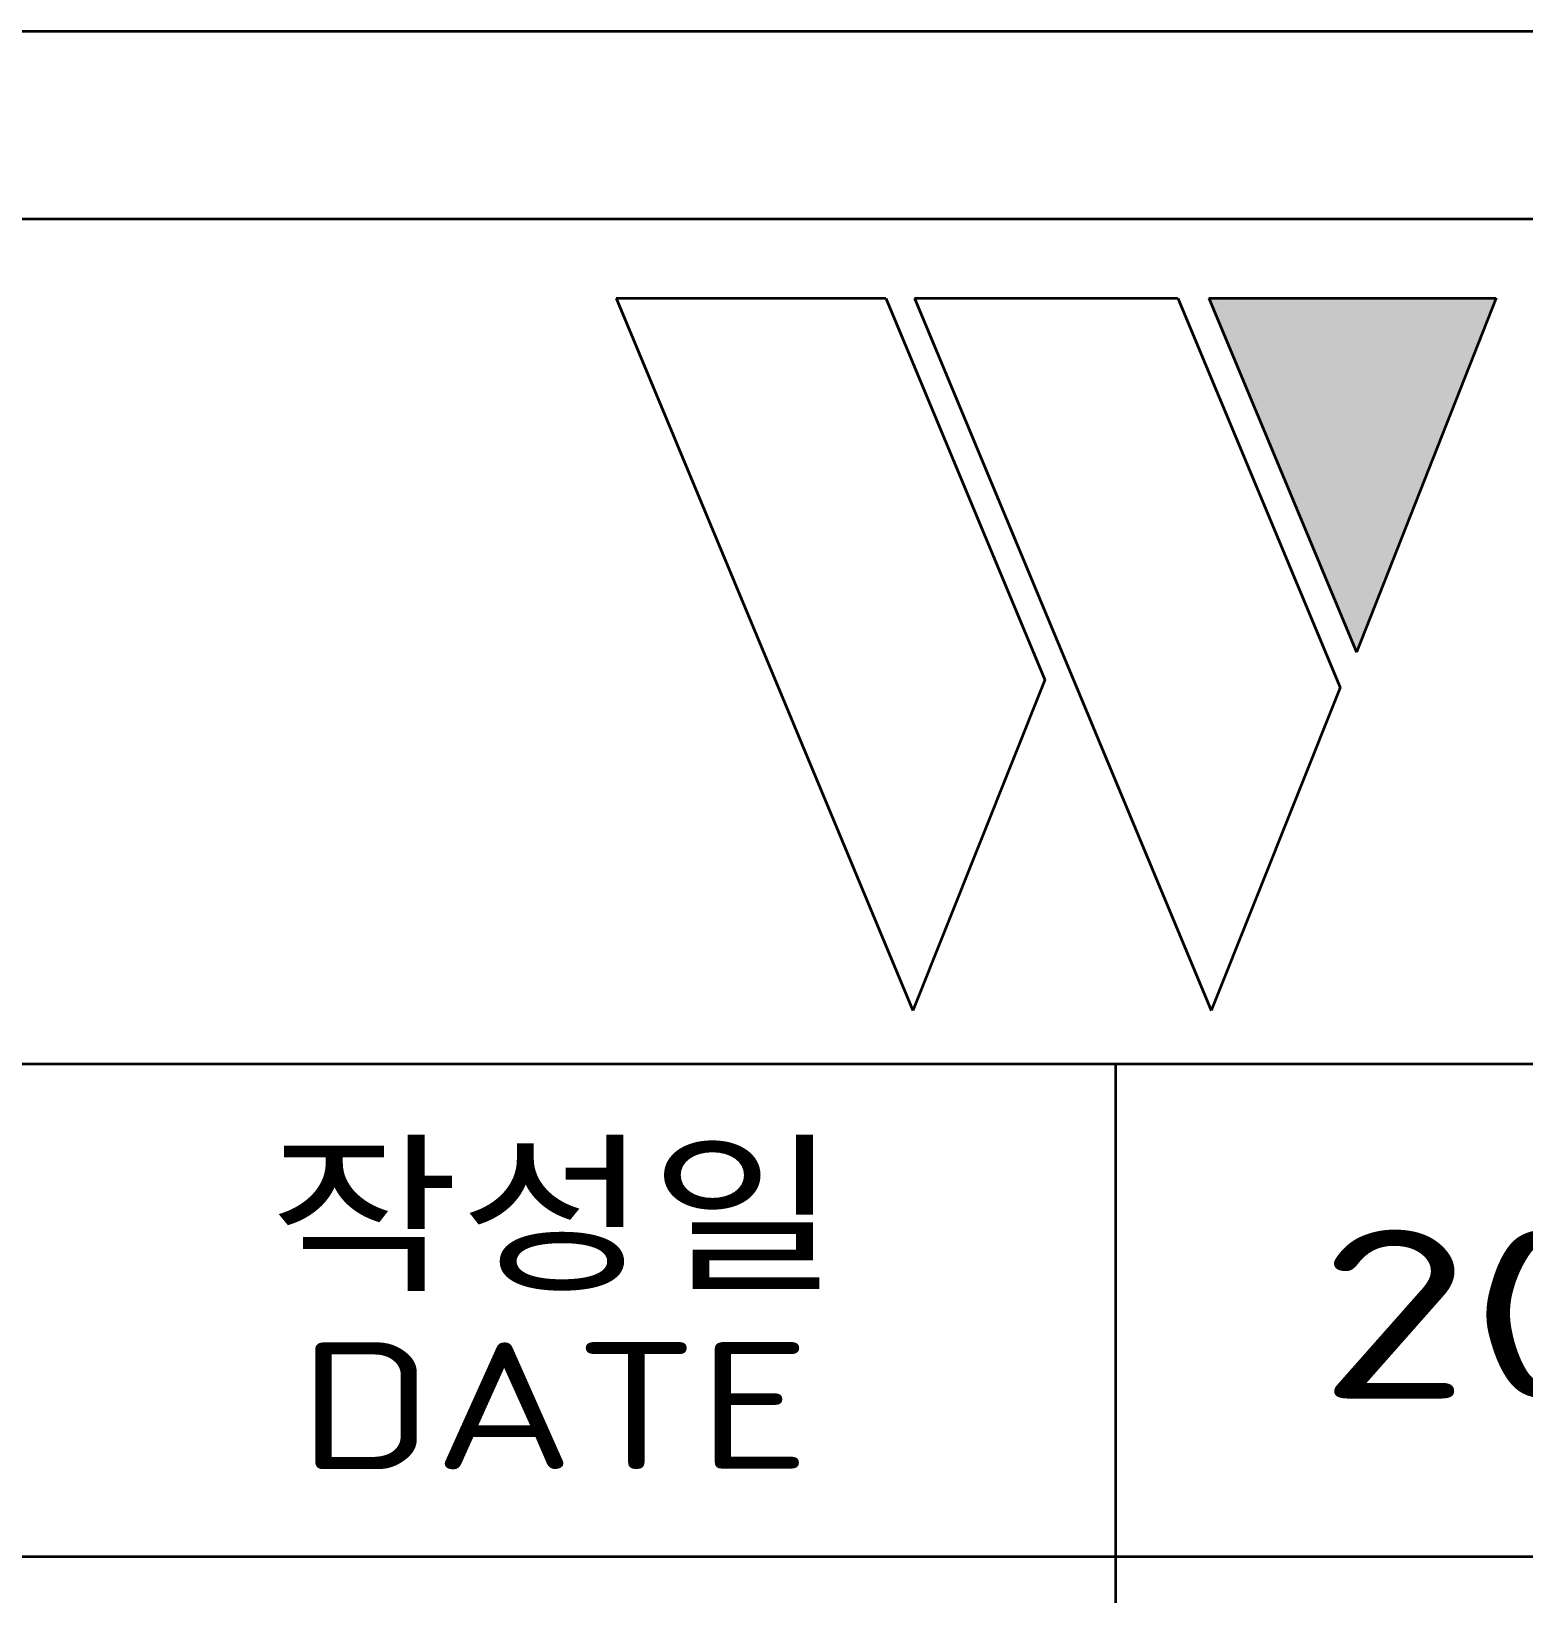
# Model space of a CAD drawing. Extents: x 23 to 587, y 4 to 413.
# Drawn here: x 446.36 to 467.55, y 30.71 to 52.91 of the extents above; entities that cross this region are included whole.
import ezdxf
from ezdxf.enums import TextEntityAlignment as Align

# ---------------------------------------------------------------- set-up
doc = ezdxf.new("R2010")
doc.units = 0
doc.layers.get('0').update_dxf_attribs({"lineweight": 13})
doc.layers.add('5', color=7, linetype='Continuous', lineweight=13)
doc.layers.add('6', color=7, linetype='Continuous', lineweight=13)
doc.styles.get("Standard").update_dxf_attribs({"font": 'isocp.shx'})
doc.styles.add('굴림', font='Gulim.ttf')

# ---------------------------------------------------------------- blocks, each defined once
blk = doc.blocks.new('BLOCK6486')
at = {"layer": '5', "color": 7, "lineweight": 13}
blk.add_text('2011.09.30', height=2.4, dxfattribs=at).set_placement((464.634, 33.481), (482.911, 33.481), align=Align.FIT)
blk = doc.blocks.new('BLOCK6490')
at = {"layer": '5', "color": 7, "lineweight": 13}
blk.add_text('DATE', height=1.8, dxfattribs=at).set_placement((450.156, 32.479), (457.425, 32.479), align=Align.FIT)
blk = doc.blocks.new('BLOCK6632')
at = {"color": 6, "lineweight": 5}
blk.add_solid([(463.085, 49.114), (465.179, 44.084), (467.16, 49.114)], dxfattribs=at)
blk = doc.blocks.new('BLOCK6666')
at = {"color": 6, "lineweight": 5}
blk.add_solid([(463.085, 49.114), (467.16, 49.114), (465.179, 44.084)], dxfattribs=at)

msp = doc.modelspace()

# ---------------------------------------------------------------- linework, layer by layer
at = {"color": 7, "lineweight": 35}
for p, q in [((332.822, 52.9058), (577.1982, 52.9058)), ((579.7283, 50.2375), (30.2375, 50.2375)), ((420.7625, 38.2375), (507.7625, 38.2375)), ((461.7625, 10.2375), (461.7625, 38.2375)), ((420.7625, 31.2375), (507.7625, 31.2375))]:
    msp.add_line(p, q, dxfattribs=at)
at = {"layer": '6', "color": 6, "lineweight": 35, "ltscale": 0.095784}
msp.add_line((454.6662, 49.1138), (458.4975, 49.1138), dxfattribs=at)
msp.add_line((454.6662, 49.1138), (458.4975, 49.1138), dxfattribs=at)
at = {"layer": '6', "color": 6, "lineweight": 35, "ltscale": 0.274011}
for p, q in [((454.6662, 49.1138), (458.8794, 38.9955)), ((454.6662, 49.1138), (458.8794, 38.9955)), ((458.9027, 49.1138), (463.1159, 38.9955)), ((458.9027, 49.1138), (463.1159, 38.9955))]:
    msp.add_line(p, q, dxfattribs=at)
at = {"layer": '6', "color": 6, "lineweight": 35, "ltscale": 0.146861}
msp.add_line((458.4975, 49.1138), (460.7557, 43.6907), dxfattribs=at)
msp.add_line((458.4975, 49.1138), (460.7557, 43.6907), dxfattribs=at)
at = {"layer": '6', "color": 6, "lineweight": 35, "ltscale": 0.09354}
msp.add_line((458.9027, 49.1138), (462.6443, 49.1138), dxfattribs=at)
msp.add_line((458.9027, 49.1138), (462.6443, 49.1138), dxfattribs=at)
at = {"layer": '6', "color": 6, "lineweight": 35, "ltscale": 0.149839}
msp.add_line((462.6443, 49.1138), (464.9483, 43.5807), dxfattribs=at)
msp.add_line((462.6443, 49.1138), (464.9483, 43.5807), dxfattribs=at)
at = {"layer": '6', "color": 6, "lineweight": 35, "ltscale": 0.101879}
msp.add_line((463.0845, 49.1138), (467.1597, 49.1138), dxfattribs=at)
msp.add_line((463.0845, 49.1138), (467.1597, 49.1138), dxfattribs=at)
at = {"layer": '6', "color": 6, "lineweight": 35, "ltscale": 0.136204}
msp.add_line((463.0845, 49.1138), (465.1788, 44.0842), dxfattribs=at)
msp.add_line((463.0845, 49.1138), (465.1788, 44.0842), dxfattribs=at)
at = {"layer": '6', "color": 6, "lineweight": 35, "ltscale": 0.13523}
msp.add_line((467.161, 49.1171), (465.1788, 44.0842), dxfattribs=at)
msp.add_line((467.161, 49.1171), (465.1788, 44.0842), dxfattribs=at)
at = {"layer": '6', "color": 6, "lineweight": 35, "ltscale": 0.126406}
msp.add_line((460.7557, 43.6907), (458.8794, 38.9955), dxfattribs=at)
msp.add_line((460.7557, 43.6907), (458.8794, 38.9955), dxfattribs=at)
at = {"layer": '6', "color": 6, "lineweight": 35, "ltscale": 0.123445}
msp.add_line((464.9483, 43.5807), (463.1159, 38.9955), dxfattribs=at)
msp.add_line((464.9483, 43.5807), (463.1159, 38.9955), dxfattribs=at)

# ---------------------------------------------------------------- block references
at = {"lineweight": 0}
for name in ['BLOCK6632', 'BLOCK6666']:
    msp.add_blockref(name, (0, 0), dxfattribs=at)
at = {"layer": '5', "lineweight": 0}
for name in ['BLOCK6486', 'BLOCK6490']:
    msp.add_blockref(name, (0, 0), dxfattribs=at)

# ---------------------------------------------------------------- texts
at = {"layer": '5', "color": 7, "lineweight": 13, "style": '굴림', "width": 1.100099}
msp.add_text('작성일', height=1.8, dxfattribs=at).set_placement((449.7408, 35.1996), (457.8408, 35.1996), align=Align.FIT)

doc.saveas('drawing.dxf')
